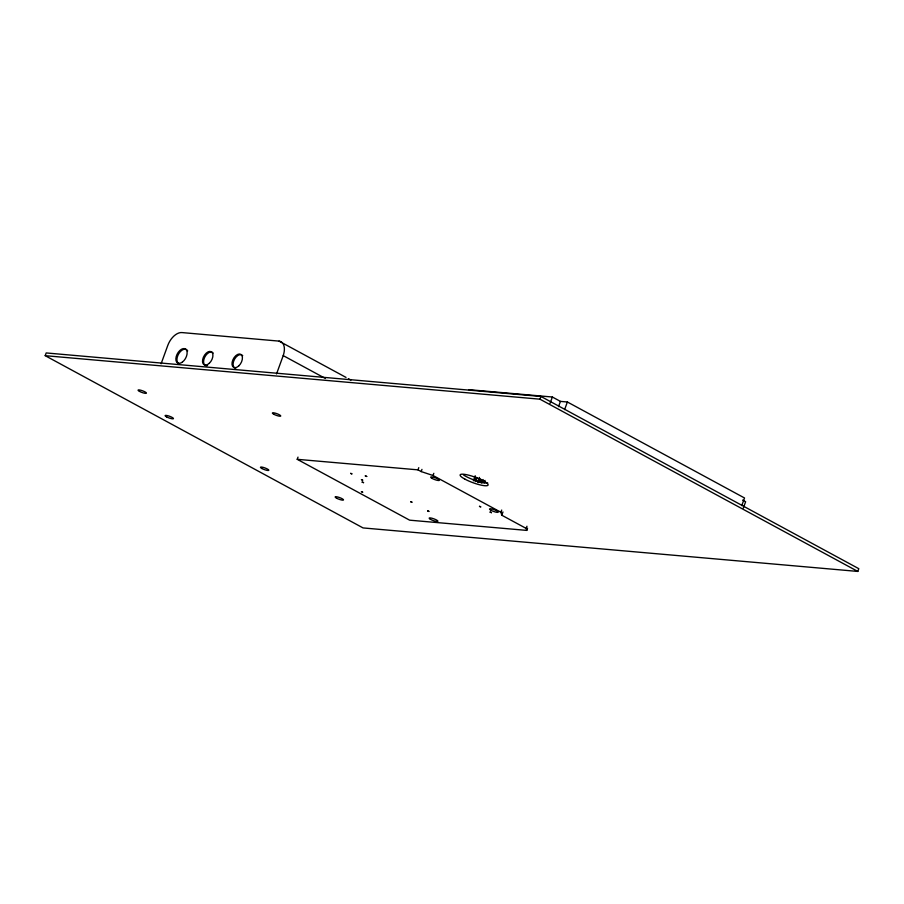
<?xml version="1.0" encoding="UTF-8"?>
<svg xmlns="http://www.w3.org/2000/svg" width="904" height="904" viewBox="0 0 904 904"><rect width="100%" height="100%" fill="white"/><g stroke="black" fill="none" stroke-linecap="round" stroke-linejoin="round"><path stroke-width="1.36" d="M45.2 355.679L46.194 352.944L540.942 396.449L858.8 568.695L857.806 571.43L363.058 527.925L45.2 355.679L539.948 399.184L857.806 571.43M161.104 363.792L167.771 345.452A14.803 8.667 -61.5 0 1 181.919 332.57L279.031 341.113L282.206 342.831M276.534 373.94L283.212 355.611A15.221 8.916 -61.5 0 0 279.031 341.113M527.552 528.207L526.761 530.399L409.636 520.173L297.213 459.311L298.015 457.119M297.213 459.311L417.987 469.854L418.789 467.662M526.761 530.399L526.173 528.422L501.776 515.212L500.906 512.252L433.027 475.504L421.174 471.572L421.965 469.379M433.027 475.504L433.818 473.312M473.38 480.781L475.21 475.73M474.476 480.883L475.854 477.086M475.741 481.572L477.12 477.775M477.64 482.465L479.47 477.402M478.736 482.555L480.114 478.77M480.465 481.979L481.391 479.459M480.499 482.634L481.425 480.103M481.775 483.324L483.154 479.527M484.126 482.951L485.052 480.419M539.948 399.184L540.942 396.449M500.906 512.252L501.697 510.059M501.776 515.212L502.974 511.935M550.061 403.365L552.367 397.014L560.423 401.387L567.384 401.997L744.534 497.991L741.766 505.596M558.502 406.642L560.423 401.387M564.616 409.602L567.384 401.997M526.173 528.422L526.964 526.23M743.314 508.082L745.63 501.743L742.602 500.104M468.814 389.669L552.367 397.014M283.268 343.407L346.017 377.409M348.481 378.742L350.944 380.075M283.212 355.611L325.417 378.482M417.987 469.854L421.174 471.572M487.731 482.996A14.871 2.961 20 0 1 463.526 474.973M179.286 363.815A8.023 4.701 -61.5 0 1 178.981 353.351A8.023 4.701 -61.5 0 1 187.682 350.888M207.558 365.555A7.435 4.35 -61.5 0 1 204.564 357.543A7.435 4.35 -61.5 0 1 213.231 353.114M235.786 368.278A7.435 4.35 -61.5 0 1 234.498 359.272A7.435 4.35 -61.5 0 1 242.724 355.701M350.684 473.402L352.051 473.933L350.741 473.38M361.43 479.64L362.809 480.171L361.487 479.617M365.329 475.933L366.708 476.464L365.329 475.933M410.732 501.765L412.111 502.296L410.8 501.743M427.705 510.952L429.084 511.483L427.761 510.929M479.482 506.364L480.86 506.907L479.538 506.353M361.419 491.674L362.798 492.183L361.487 491.652M362.176 482.103L363.544 482.623L362.176 482.103M490.126 512.093L491.471 512.636L490.126 512.093M273.81 414.258A4.463 0.893 20 0 0 280.681 416.111A4.463 0.893 20 0 0 275.178 413.128A4.463 0.893 20 0 0 273.81 414.258M336.57 498.183A4.463 0.893 20 0 0 343.441 500.036A4.463 0.893 20 0 0 337.938 497.053A4.463 0.893 20 0 0 336.57 498.183M139.487 391.387A4.463 0.893 20 0 0 146.369 393.24A4.463 0.893 20 0 0 140.866 390.257A4.463 0.893 20 0 0 139.487 391.387M166.528 416.857A4.463 0.893 20 0 0 173.41 418.71A4.463 0.893 20 0 0 167.895 415.727A4.463 0.893 20 0 0 166.528 416.857M261.889 468.521A4.463 0.893 20 0 0 268.759 470.374A4.463 0.893 20 0 0 263.256 467.391A4.463 0.893 20 0 0 261.889 468.521M464.961 479.165A14.871 2.961 20 0 0 487.877 485.346A14.871 2.961 20 0 0 469.526 475.402A14.871 2.961 20 0 0 464.961 479.165M182.427 362.052A8.023 4.701 -61.5 0 0 185.84 349.26A8.023 4.701 -61.5 0 0 176.223 356.549A8.023 4.701 -61.5 0 0 182.427 362.052M209.197 363.385A7.435 4.35 -61.5 0 0 211.321 351.758A7.435 4.35 -61.5 0 0 202.654 359.645A7.435 4.35 -61.5 0 0 209.197 363.385M238.69 365.984A7.435 4.35 -61.5 0 0 240.803 354.345A7.435 4.35 -61.5 0 0 232.147 362.233A7.435 4.35 -61.5 0 0 238.69 365.984M430.383 519.28A4.644 0.927 20 0 0 437.762 521.45A4.644 0.927 20 0 0 432.564 518.399A4.644 0.927 20 0 0 430.383 519.28M490.725 510.15A4.644 0.927 20 0 0 498.104 512.319A4.644 0.927 20 0 0 492.906 509.268A4.644 0.927 20 0 0 490.725 510.15M431.886 478.295A4.644 0.927 20 0 0 439.265 480.465A4.644 0.927 20 0 0 434.067 477.414A4.644 0.927 20 0 0 431.886 478.295"/></g></svg>
